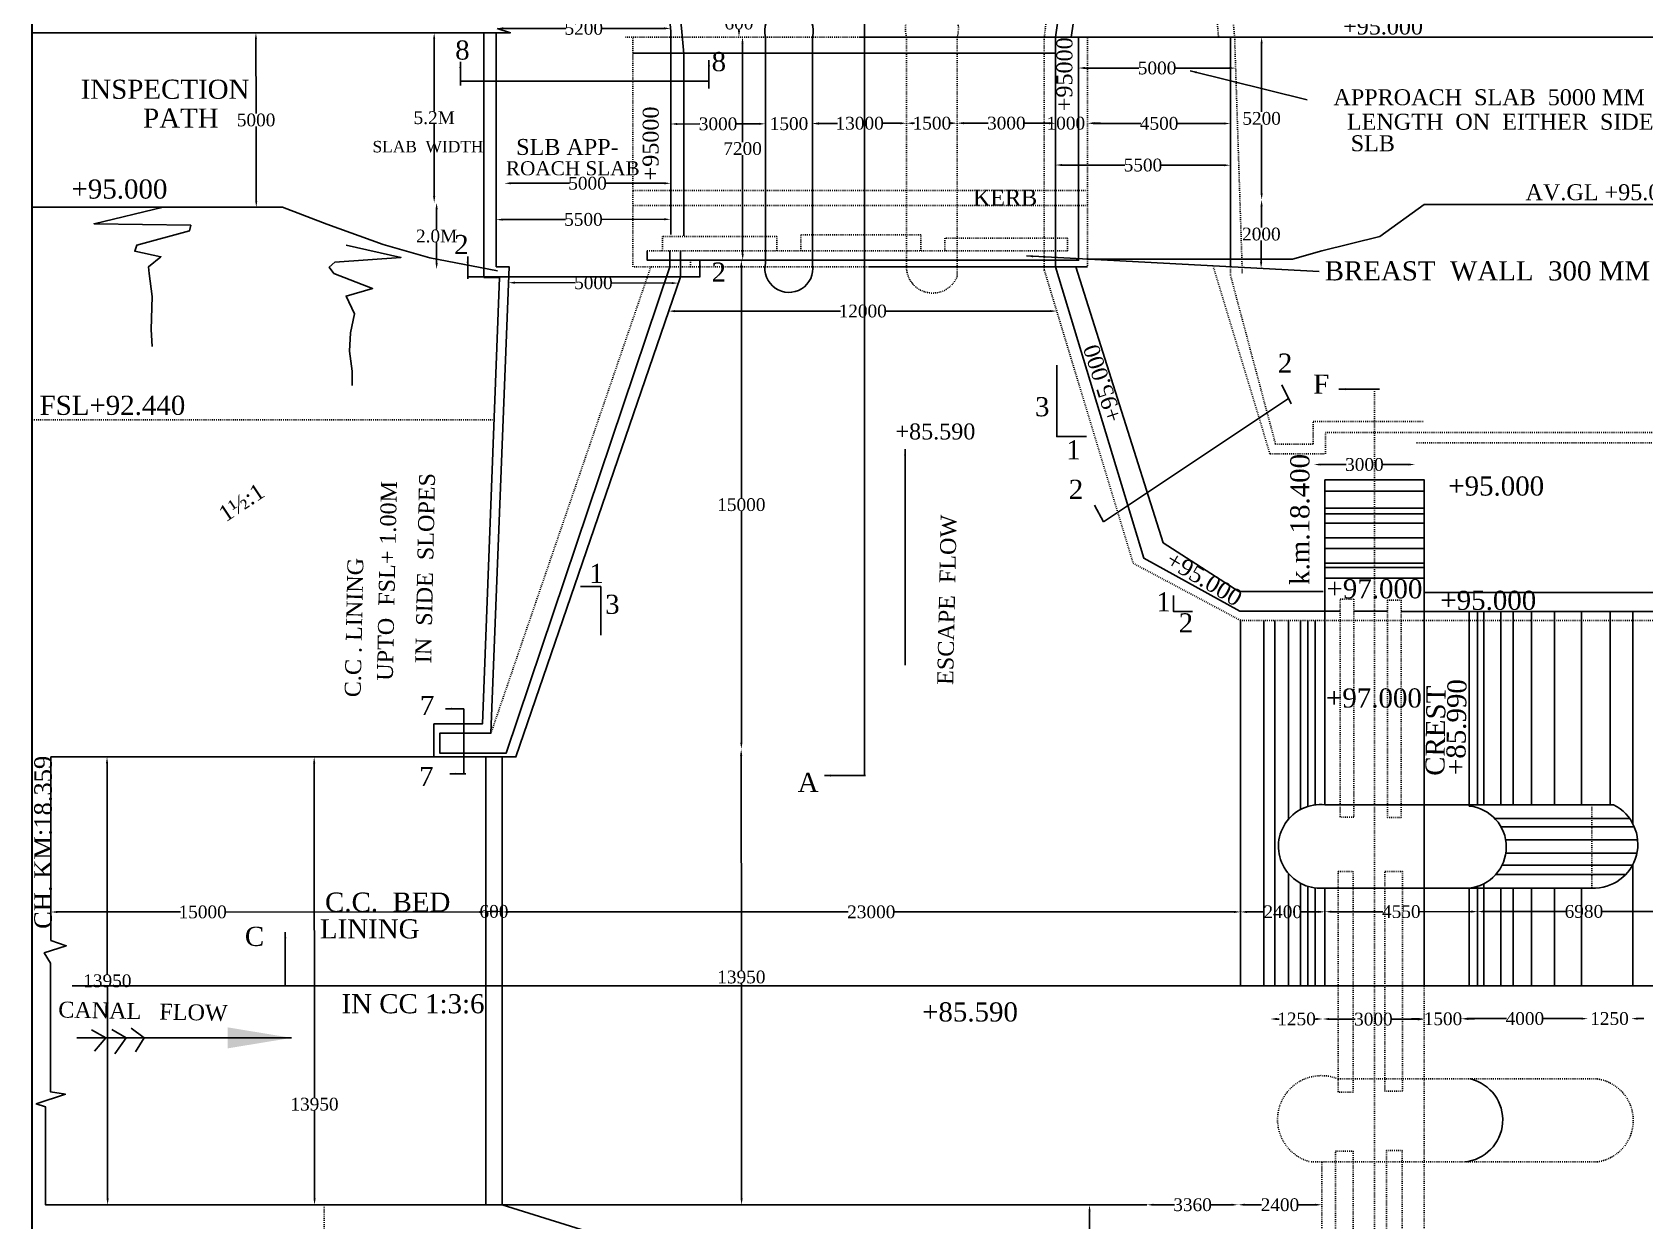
# Model space of a CAD drawing. Header units: millimetres. Extents: x 4336 to 90516, y 1888 to 56787.
# Drawn here: x 4336 to 29597, y 19365 to 37980 of the extents above; entities that cross this region are included whole.
import ezdxf

# ---------------------------------------------------------------- set-up
doc = ezdxf.new("R2010")
doc.units = ezdxf.units.MM
doc.header["$MEASUREMENT"] = 0
doc.header["$PDMODE"] = 66
doc.header["$PDSIZE"] = 170
doc.linetypes.add('ACAD_ISO03W100', pattern=[30, 12, -18])
for name, color, linetype in [('DIM', 5, 'Continuous'), ('DOT LINE', 3, 'ACAD_ISO03W100'), ('DWG. LINE', 1, 'Continuous'), ('HATCH', 2, 'Continuous'), ('TEXT', 7, 'Continuous')]:
    doc.layers.add(name, color=color, linetype=linetype)
doc.layers.add('TITLE', color=7, linetype='Continuous', lineweight=30)
doc.styles.get("Standard").update_dxf_attribs({"font": 'TIMES.TTF', "height": 200})
doc.dimstyles.get("Standard").update_dxf_attribs({"dimtxt": 200, "dimasz": 100, "dimexe": 0.18, "dimexo": 0.0625, "dimgap": 0.09, "dimtad": 0, "dimtih": 1, "dimtoh": 1, "dimdec": 1, "dimzin": 0, "dimdsep": 46, "dimtxsty": 'Standard', "dimcen": 0.09, "dimse1": 1, "dimse2": 1, "dimclrd": 5, "dimclre": 5, "dimclrt": 4, "dimadec": 0, "dimazin": 0, "dimtfac": 1, "dimtdec": 1, "dimtofl": 0, "dimtmove": 0, "dimatfit": 3, "dimfxl": 1, "dimtolj": 1, "dimtzin": 0, "dimarcsym": 0})

# ---------------------------------------------------------------- blocks, each defined once
blk = doc.blocks.new('*D11')
at = {"layer": 'Defpoints', "color": 0}
for p in [(11618, 38037), (14334, 38040), (14334, 38036)]:
    blk.add_point(p, dxfattribs=at)
at = {"layer": 'DIM', "color": 5, "lineweight": -2}
for p, q in [((11718, 38041), (12693, 38041)), ((14234, 38040), (13259, 38040))]:
    blk.add_line(p, q, dxfattribs=at)
at = {"layer": 'DIM', "color": 5}
for points in [[(11718, 38058), (11718, 38024), (11618, 38041)], [(14234, 38057), (14234, 38023), (14334, 38040)]]:
    blk.add_solid(points, dxfattribs=at)
at = {"layer": 'DIM', "color": 4, "insert": (12976, 38040), "char_height": 200, "attachment_point": 5}
blk.add_mtext('\\A1;5200', dxfattribs=at)
blk = doc.blocks.new('*D12')
at = {"layer": 'Defpoints', "color": 0}
for p in [(15405, 38341), (15408, 37905), (15408, 37905)]:
    blk.add_point(p, dxfattribs=at)
at = {"layer": 'DIM', "color": 5, "lineweight": -2}
for p, q in [((15406, 38241), (15406, 38224)), ((15407, 38005), (15407, 38021))]:
    blk.add_line(p, q, dxfattribs=at)
at = {"layer": 'DIM', "color": 5}
for points in [[(15423, 38241), (15389, 38240), (15405, 38341)], [(15424, 38005), (15391, 38005), (15408, 37905)]]:
    blk.add_solid(points, dxfattribs=at)
at = {"layer": 'DIM', "color": 4, "insert": (15407, 38123), "char_height": 200, "attachment_point": 5}
blk.add_mtext('\\A1;600', dxfattribs=at)
blk = doc.blocks.new('*D22')
at = {"layer": 'Defpoints', "color": 0}
for p in [(7840, 37972), (7840, 37972), (7846, 35238)]:
    blk.add_point(p, dxfattribs=at)
at = {"layer": 'DIM', "color": 5, "lineweight": -2}
for p, q in [((7840, 37873), (7843, 36707)), ((7846, 35338), (7843, 36503))]:
    blk.add_line(p, q, dxfattribs=at)
at = {"layer": 'DIM', "color": 5}
for points in [[(7857, 37873), (7824, 37872), (7840, 37972)], [(7862, 35338), (7829, 35338), (7846, 35238)]]:
    blk.add_solid(points, dxfattribs=at)
at = {"layer": 'DIM', "color": 4, "insert": (7843, 36605), "char_height": 200, "attachment_point": 5}
blk.add_mtext('\\A1;5000', dxfattribs=at)
blk = doc.blocks.new('*D23')
at = {"layer": 'Defpoints', "color": 0}
for p in [(10642, 37972), (10633, 35308), (10642, 35308)]:
    blk.add_point(p, dxfattribs=at)
at = {"layer": 'DIM', "color": 5, "lineweight": -2}
for p, q in [((10633, 37872), (10633, 36742)), ((10633, 35408), (10633, 36538))]:
    blk.add_line(p, q, dxfattribs=at)
at = {"layer": 'DIM', "color": 5}
for points in [[(10616, 37872), (10650, 37872), (10633, 37972)], [(10616, 35408), (10650, 35408), (10633, 35308)]]:
    blk.add_solid(points, dxfattribs=at)
at = {"layer": 'DIM', "color": 4, "insert": (10633, 36640), "char_height": 200, "attachment_point": 5}
blk.add_mtext('\\A1;5.2M', dxfattribs=at)
blk = doc.blocks.new('*D24')
at = {"layer": 'Defpoints', "color": 0}
for p in [(10633, 35308), (10633, 34266), (10671, 34266)]:
    blk.add_point(p, dxfattribs=at)
at = {"layer": 'DIM', "color": 5, "lineweight": -2}
for p, q in [((10671, 35208), (10671, 34889)), ((10671, 34366), (10671, 34685))]:
    blk.add_line(p, q, dxfattribs=at)
at = {"layer": 'DIM', "color": 5}
for points in [[(10654, 35208), (10688, 35208), (10671, 35308)], [(10654, 34366), (10688, 34366), (10671, 34266)]]:
    blk.add_solid(points, dxfattribs=at)
at = {"layer": 'DIM', "color": 4, "insert": (10671, 34787), "char_height": 200, "attachment_point": 5}
blk.add_mtext('\\A1;2.0M', dxfattribs=at)
blk = doc.blocks.new('*D25')
at = {"layer": 'Defpoints', "color": 0}
for p in [(11732, 35614), (14338, 35614), (14338, 35614)]:
    blk.add_point(p, dxfattribs=at)
at = {"layer": 'DIM', "color": 5, "lineweight": -2}
for p, q in [((11832, 35614), (12752, 35614)), ((14238, 35614), (13318, 35614))]:
    blk.add_line(p, q, dxfattribs=at)
at = {"layer": 'DIM', "color": 5}
for points in [[(11832, 35631), (11832, 35598), (11732, 35614)], [(14238, 35631), (14238, 35597), (14338, 35614)]]:
    blk.add_solid(points, dxfattribs=at)
at = {"layer": 'DIM', "color": 4, "insert": (13035, 35614), "char_height": 200, "attachment_point": 5}
blk.add_mtext('\\A1;5000', dxfattribs=at)
blk = doc.blocks.new('*D26')
at = {"layer": 'Defpoints', "color": 0}
for p in [(11604, 35038), (14338, 35050), (14338, 35043)]:
    blk.add_point(p, dxfattribs=at)
at = {"layer": 'DIM', "color": 5, "lineweight": -2}
for p, q in [((11704, 35046), (12688, 35047)), ((14238, 35050), (13255, 35049))]:
    blk.add_line(p, q, dxfattribs=at)
at = {"layer": 'DIM', "color": 5}
for points in [[(11704, 35062), (11705, 35029), (11604, 35045)], [(14238, 35067), (14239, 35034), (14338, 35050)]]:
    blk.add_solid(points, dxfattribs=at)
at = {"layer": 'DIM', "color": 4, "insert": (12971, 35048), "char_height": 200, "attachment_point": 5}
blk.add_mtext('\\A1;5500', dxfattribs=at)
blk = doc.blocks.new('*D27')
at = {"layer": 'Defpoints', "color": 0}
for p in [(11797, 34053), (14456, 34051), (14456, 34046)]:
    blk.add_point(p, dxfattribs=at)
at = {"layer": 'DIM', "color": 5, "lineweight": -2}
for p, q in [((11897, 34058), (12844, 34055)), ((14356, 34052), (13410, 34054))]:
    blk.add_line(p, q, dxfattribs=at)
at = {"layer": 'DIM', "color": 5}
for points in [[(11897, 34074), (11897, 34041), (11797, 34058)], [(14356, 34068), (14356, 34035), (14456, 34051)]]:
    blk.add_solid(points, dxfattribs=at)
at = {"layer": 'DIM', "color": 4, "insert": (13127, 34055), "char_height": 200, "attachment_point": 5}
blk.add_mtext('\\A1;5000', dxfattribs=at)
blk = doc.blocks.new('*D28')
at = {"layer": 'Defpoints', "color": 0}
for p in [(14307, 33610), (20386, 33613), (20386, 33611)]:
    blk.add_point(p, dxfattribs=at)
at = {"layer": 'DIM', "color": 5, "lineweight": -2}
for p, q in [((14407, 33612), (17000, 33612)), ((20286, 33613), (17693, 33612))]:
    blk.add_line(p, q, dxfattribs=at)
at = {"layer": 'DIM', "color": 5}
for points in [[(14407, 33629), (14407, 33595), (14307, 33612)], [(20286, 33629), (20286, 33596), (20386, 33613)]]:
    blk.add_solid(points, dxfattribs=at)
at = {"layer": 'DIM', "color": 4, "insert": (17346, 33612), "char_height": 200, "attachment_point": 5}
blk.add_mtext('\\A1;12000', dxfattribs=at)
blk = doc.blocks.new('*D29')
at = {"layer": 'Defpoints', "color": 0}
for p in [(14338, 36543), (15821, 36546), (15821, 36546)]:
    blk.add_point(p, dxfattribs=at)
at = {"layer": 'DIM', "color": 5, "lineweight": -2}
for p, q in [((14438, 36543), (14796, 36544)), ((15721, 36546), (15364, 36545))]:
    blk.add_line(p, q, dxfattribs=at)
at = {"layer": 'DIM', "color": 5}
for points in [[(14438, 36560), (14439, 36527), (14338, 36543)], [(15721, 36562), (15721, 36529), (15821, 36546)]]:
    blk.add_solid(points, dxfattribs=at)
at = {"layer": 'DIM', "color": 4, "insert": (15080, 36544), "char_height": 200, "attachment_point": 5}
blk.add_mtext('\\A1;3000', dxfattribs=at)
blk = doc.blocks.new('*D30')
at = {"layer": 'Defpoints', "color": 0}
for p in [(15463, 37905), (15466, 34409), (15466, 34409)]:
    blk.add_point(p, dxfattribs=at)
at = {"layer": 'DIM', "color": 5, "lineweight": -2}
for p, q in [((15463, 37805), (15464, 36259)), ((15465, 34509), (15464, 36055))]:
    blk.add_line(p, q, dxfattribs=at)
at = {"layer": 'DIM', "color": 5}
for points in [[(15480, 37805), (15446, 37805), (15463, 37905)], [(15482, 34509), (15449, 34509), (15466, 34409)]]:
    blk.add_solid(points, dxfattribs=at)
at = {"layer": 'DIM', "color": 4, "insert": (15464, 36157), "char_height": 200, "attachment_point": 5}
blk.add_mtext('\\A1;7200', dxfattribs=at)
blk = doc.blocks.new('*D31')
at = {"layer": 'Defpoints', "color": 0}
for p in [(15821, 36546), (16562, 36548), (16562, 36548)]:
    blk.add_point(p, dxfattribs=at)
at = {"layer": 'DIM', "color": 5, "lineweight": -2}
for p, q in [((15721, 36546), (15621, 36545)), ((16661, 36548), (16761, 36549))]:
    blk.add_line(p, q, dxfattribs=at)
at = {"layer": 'DIM', "color": 5}
for points in [[(15721, 36562), (15721, 36529), (15821, 36546)], [(16661, 36565), (16662, 36532), (16562, 36548)]]:
    blk.add_solid(points, dxfattribs=at)
at = {"layer": 'DIM', "color": 4, "insert": (16191, 36547), "char_height": 200, "attachment_point": 5}
blk.add_mtext('\\A1;1500', dxfattribs=at)
blk = doc.blocks.new('*D32')
at = {"layer": 'Defpoints', "color": 0}
for p in [(16561, 36548), (18034, 36555), (18034, 36550)]:
    blk.add_point(p, dxfattribs=at)
at = {"layer": 'DIM', "color": 5, "lineweight": -2}
for p, q in [((16661, 36553), (16951, 36553)), ((17934, 36555), (17645, 36554))]:
    blk.add_line(p, q, dxfattribs=at)
at = {"layer": 'DIM', "color": 5}
for points in [[(16661, 36569), (16662, 36536), (16561, 36552)], [(17934, 36571), (17935, 36538), (18034, 36555)]]:
    blk.add_solid(points, dxfattribs=at)
at = {"layer": 'DIM', "color": 4, "insert": (17298, 36554), "char_height": 200, "attachment_point": 5}
blk.add_mtext('\\A1;13000', dxfattribs=at)
blk = doc.blocks.new('*D33')
at = {"layer": 'Defpoints', "color": 0}
for p in [(18034, 36555), (18825, 36556), (18825, 36556)]:
    blk.add_point(p, dxfattribs=at)
at = {"layer": 'DIM', "color": 5, "lineweight": -2}
for p, q in [((18134, 36555), (18157, 36555)), ((18725, 36556), (18703, 36556))]:
    blk.add_line(p, q, dxfattribs=at)
at = {"layer": 'DIM', "color": 5}
for points in [[(18134, 36572), (18135, 36538), (18034, 36555)], [(18725, 36573), (18725, 36539), (18825, 36556)]]:
    blk.add_solid(points, dxfattribs=at)
at = {"layer": 'DIM', "color": 4, "insert": (18430, 36555), "char_height": 200, "attachment_point": 5}
blk.add_mtext('\\A1;1500', dxfattribs=at)
blk = doc.blocks.new('*D34')
at = {"layer": 'Defpoints', "color": 0}
for p in [(18825, 36556), (20366, 36555), (20366, 36555)]:
    blk.add_point(p, dxfattribs=at)
at = {"layer": 'DIM', "color": 5, "lineweight": -2}
for p, q in [((18925, 36556), (19311, 36556)), ((20266, 36555), (19880, 36555))]:
    blk.add_line(p, q, dxfattribs=at)
at = {"layer": 'DIM', "color": 5}
for points in [[(18925, 36573), (18925, 36539), (18825, 36556)], [(20266, 36572), (20266, 36538), (20366, 36555)]]:
    blk.add_solid(points, dxfattribs=at)
at = {"layer": 'DIM', "color": 4, "insert": (19596, 36556), "char_height": 200, "attachment_point": 5}
blk.add_mtext('\\A1;3000', dxfattribs=at)
blk = doc.blocks.new('*D35')
at = {"layer": 'Defpoints', "color": 0}
for p in [(20366, 36555), (20872, 36555), (20872, 36555)]:
    blk.add_point(p, dxfattribs=at)
at = {"layer": 'DIM', "color": 5, "lineweight": -2}
for p, q in [((20266, 36555), (20166, 36555)), ((20972, 36555), (21072, 36555))]:
    blk.add_line(p, q, dxfattribs=at)
at = {"layer": 'DIM', "color": 5}
for points in [[(20266, 36572), (20266, 36538), (20366, 36555)], [(20972, 36572), (20972, 36538), (20872, 36555)]]:
    blk.add_solid(points, dxfattribs=at)
at = {"layer": 'DIM', "color": 4, "insert": (20528, 36555), "char_height": 200, "attachment_point": 5}
blk.add_mtext('\\A1;1000', dxfattribs=at)
blk = doc.blocks.new('*D36')
at = {"layer": 'Defpoints', "color": 0}
for p in [(20726, 37419), (23188, 37418), (23188, 37417)]:
    blk.add_point(p, dxfattribs=at)
at = {"layer": 'DIM', "color": 5, "lineweight": -2}
for p, q in [((20827, 37420), (21674, 37419)), ((23088, 37418), (22240, 37419))]:
    blk.add_line(p, q, dxfattribs=at)
at = {"layer": 'DIM', "color": 5}
for points in [[(20827, 37437), (20826, 37403), (20726, 37420)], [(23088, 37435), (23088, 37402), (23188, 37418)]]:
    blk.add_solid(points, dxfattribs=at)
at = {"layer": 'DIM', "color": 4, "insert": (21957, 37419), "char_height": 200, "attachment_point": 5}
blk.add_mtext('\\A1;5000', dxfattribs=at)
blk = doc.blocks.new('*D37')
at = {"layer": 'Defpoints', "color": 0}
for p in [(20872, 36555), (23105, 36551), (23105, 36552)]:
    blk.add_point(p, dxfattribs=at)
at = {"layer": 'DIM', "color": 5, "lineweight": -2}
for p, q in [((20972, 36553), (21701, 36552)), ((23005, 36551), (22277, 36552))]:
    blk.add_line(p, q, dxfattribs=at)
at = {"layer": 'DIM', "color": 5}
for points in [[(20973, 36570), (20972, 36537), (20872, 36554)], [(23006, 36567), (23005, 36534), (23105, 36551)]]:
    blk.add_solid(points, dxfattribs=at)
at = {"layer": 'DIM', "color": 4, "insert": (21989, 36552), "char_height": 200, "attachment_point": 5}
blk.add_mtext('\\A1;4500', dxfattribs=at)
blk = doc.blocks.new('*D38')
at = {"layer": 'Defpoints', "color": 0}
for p in [(20366, 35889), (23106, 35897), (23106, 35886)]:
    blk.add_point(p, dxfattribs=at)
at = {"layer": 'DIM', "color": 5, "lineweight": -2}
for p, q in [((20466, 35900), (21453, 35899)), ((23006, 35898), (22019, 35899))]:
    blk.add_line(p, q, dxfattribs=at)
at = {"layer": 'DIM', "color": 5}
for points in [[(20466, 35917), (20466, 35884), (20366, 35900)], [(23006, 35914), (23005, 35881), (23106, 35897)]]:
    blk.add_solid(points, dxfattribs=at)
at = {"layer": 'DIM', "color": 4, "insert": (21736, 35899), "char_height": 200, "attachment_point": 5}
blk.add_mtext('\\A1;5500', dxfattribs=at)
blk = doc.blocks.new('*D39')
at = {"layer": 'Defpoints', "color": 0}
for p in [(23590, 37905), (23590, 35356), (23595, 35356)]:
    blk.add_point(p, dxfattribs=at)
at = {"layer": 'DIM', "color": 5, "lineweight": -2}
for p, q in [((23595, 37805), (23595, 36732)), ((23595, 35456), (23595, 36528))]:
    blk.add_line(p, q, dxfattribs=at)
at = {"layer": 'DIM', "color": 5}
for points in [[(23578, 37805), (23612, 37805), (23595, 37905)], [(23578, 35456), (23612, 35456), (23595, 35356)]]:
    blk.add_solid(points, dxfattribs=at)
at = {"layer": 'DIM', "color": 4, "insert": (23595, 36630), "char_height": 200, "attachment_point": 5}
blk.add_mtext('\\A1;5200', dxfattribs=at)
blk = doc.blocks.new('*D40')
at = {"layer": 'Defpoints', "color": 0}
for p in [(23595, 35356), (23587, 34281), (23587, 34281)]:
    blk.add_point(p, dxfattribs=at)
at = {"layer": 'DIM', "color": 5, "lineweight": -2}
for p, q in [((23594, 35256), (23592, 34920)), ((23588, 34381), (23590, 34717))]:
    blk.add_line(p, q, dxfattribs=at)
at = {"layer": 'DIM', "color": 5}
for points in [[(23577, 35256), (23611, 35255), (23595, 35356)], [(23571, 34381), (23604, 34381), (23587, 34281)]]:
    blk.add_solid(points, dxfattribs=at)
at = {"layer": 'DIM', "color": 4, "insert": (23591, 34818), "char_height": 200, "attachment_point": 5}
blk.add_mtext('\\A1;2000', dxfattribs=at)
blk = doc.blocks.new('*D41')
at = {"layer": 'Defpoints', "color": 0}
for p in [(15466, 34409), (15445, 26752), (15466, 26752)]:
    blk.add_point(p, dxfattribs=at)
at = {"layer": 'DIM', "color": 5, "lineweight": -2}
for p, q in [((15445, 34309), (15445, 30682)), ((15445, 26852), (15445, 30478))]:
    blk.add_line(p, q, dxfattribs=at)
at = {"layer": 'DIM', "color": 5}
for points in [[(15428, 34309), (15462, 34309), (15445, 34409)], [(15428, 26852), (15462, 26852), (15445, 26752)]]:
    blk.add_solid(points, dxfattribs=at)
at = {"layer": 'DIM', "color": 4, "insert": (15445, 30580), "char_height": 200, "attachment_point": 5}
blk.add_mtext('\\A1;15000', dxfattribs=at)
blk = doc.blocks.new('*D42')
at = {"layer": 'Defpoints', "color": 0}
for p in [(15445, 26751), (15449, 19613), (15452, 19613)]:
    blk.add_point(p, dxfattribs=at)
at = {"layer": 'DIM', "color": 5, "lineweight": -2}
for p, q in [((15442, 26651), (15445, 23285)), ((15448, 19713), (15445, 23080))]:
    blk.add_line(p, q, dxfattribs=at)
at = {"layer": 'DIM', "color": 5}
for points in [[(15459, 26652), (15425, 26651), (15442, 26751)], [(15465, 19714), (15432, 19713), (15449, 19613)]]:
    blk.add_solid(points, dxfattribs=at)
at = {"layer": 'DIM', "color": 4, "insert": (15445, 23182), "char_height": 200, "attachment_point": 5}
blk.add_mtext('\\A1;13950', dxfattribs=at)
blk = doc.blocks.new('*D43')
at = {"layer": 'Defpoints', "color": 0}
for p in [(4630, 24201), (11442, 24200), (11442, 24200)]:
    blk.add_point(p, dxfattribs=at)
at = {"layer": 'DIM', "color": 5, "lineweight": -2}
for p, q in [((4730, 24201), (6659, 24201)), ((11342, 24200), (7352, 24201))]:
    blk.add_line(p, q, dxfattribs=at)
at = {"layer": 'DIM', "color": 5}
for points in [[(4730, 24218), (4730, 24184), (4630, 24201)], [(11342, 24217), (11342, 24184), (11442, 24200)]]:
    blk.add_solid(points, dxfattribs=at)
at = {"layer": 'DIM', "color": 4, "insert": (7006, 24201), "char_height": 200, "attachment_point": 5}
blk.add_mtext('\\A1;15000', dxfattribs=at)
blk = doc.blocks.new('*D44')
at = {"layer": 'Defpoints', "color": 0}
for p in [(11442, 24201), (11696, 24209), (11696, 24201)]:
    blk.add_point(p, dxfattribs=at)
at = {"layer": 'DIM', "color": 5, "lineweight": -2}
blk.add_line((11542, 24209), (11596, 24209), dxfattribs=at)
at = {"layer": 'DIM', "color": 5}
for points in [[(11542, 24226), (11542, 24192), (11442, 24209)], [(11596, 24226), (11596, 24192), (11696, 24209)]]:
    blk.add_solid(points, dxfattribs=at)
at = {"layer": 'DIM', "color": 4, "insert": (11569, 24209), "char_height": 200, "attachment_point": 5}
blk.add_mtext('\\A1;600', dxfattribs=at)
blk = doc.blocks.new('*D45')
at = {"layer": 'Defpoints', "color": 0}
for p in [(11696, 24201), (23264, 24202), (23264, 24201)]:
    blk.add_point(p, dxfattribs=at)
at = {"layer": 'DIM', "color": 5, "lineweight": -2}
for p, q in [((11796, 24202), (17119, 24202)), ((23164, 24202), (17841, 24202))]:
    blk.add_line(p, q, dxfattribs=at)
at = {"layer": 'DIM', "color": 5}
for points in [[(11796, 24219), (11796, 24185), (11696, 24202)], [(23164, 24219), (23164, 24185), (23264, 24202)]]:
    blk.add_solid(points, dxfattribs=at)
at = {"layer": 'DIM', "color": 4, "insert": (17480, 24202), "char_height": 200, "attachment_point": 5}
blk.add_mtext('\\A1;23000', dxfattribs=at)
blk = doc.blocks.new('*D46')
at = {"layer": 'Defpoints', "color": 0}
for p in [(5508, 26630), (5517, 19614), (5517, 19614)]:
    blk.add_point(p, dxfattribs=at)
at = {"layer": 'DIM', "color": 5, "lineweight": -2}
for p, q in [((5508, 26530), (5512, 23224)), ((5517, 19713), (5513, 23020))]:
    blk.add_line(p, q, dxfattribs=at)
at = {"layer": 'DIM', "color": 5}
for points in [[(5525, 26530), (5491, 26530), (5508, 26630)], [(5534, 19714), (5500, 19713), (5517, 19614)]]:
    blk.add_solid(points, dxfattribs=at)
at = {"layer": 'DIM', "color": 4, "insert": (5513, 23122), "char_height": 200, "attachment_point": 5}
blk.add_mtext('\\A1;13950', dxfattribs=at)
blk = doc.blocks.new('*D47')
at = {"layer": 'Defpoints', "color": 0}
for p in [(8753, 26630), (8759, 19614), (8759, 19614)]:
    blk.add_point(p, dxfattribs=at)
at = {"layer": 'DIM', "color": 5, "lineweight": -2}
for p, q in [((8753, 26530), (8758, 21293)), ((8759, 19713), (8758, 21088))]:
    blk.add_line(p, q, dxfattribs=at)
at = {"layer": 'DIM', "color": 5}
for points in [[(8770, 26530), (8736, 26530), (8753, 26630)], [(8776, 19714), (8742, 19713), (8759, 19614)]]:
    blk.add_solid(points, dxfattribs=at)
at = {"layer": 'DIM', "color": 4, "insert": (8758, 21190), "char_height": 200, "attachment_point": 5}
blk.add_mtext('\\A1;13950', dxfattribs=at)
blk = doc.blocks.new('*D48')
at = {"layer": 'Defpoints', "color": 0}
for p in [(23264, 24202), (24588, 24204), (24588, 24204)]:
    blk.add_point(p, dxfattribs=at)
at = {"layer": 'DIM', "color": 5, "lineweight": -2}
for p, q in [((23363, 24202), (23639, 24203)), ((24488, 24204), (24212, 24203))]:
    blk.add_line(p, q, dxfattribs=at)
at = {"layer": 'DIM', "color": 5}
for points in [[(23363, 24219), (23364, 24185), (23264, 24202)], [(24487, 24220), (24488, 24187), (24588, 24204)]]:
    blk.add_solid(points, dxfattribs=at)
at = {"layer": 'DIM', "color": 4, "insert": (23926, 24203), "char_height": 200, "attachment_point": 5}
blk.add_mtext('\\A1;2400', dxfattribs=at)
blk = doc.blocks.new('*D49')
at = {"layer": 'Defpoints', "color": 0}
for p in [(24587, 24204), (26978, 24207), (26978, 24205)]:
    blk.add_point(p, dxfattribs=at)
at = {"layer": 'DIM', "color": 5, "lineweight": -2}
for p, q in [((24687, 24205), (25495, 24206)), ((26878, 24207), (26071, 24206))]:
    blk.add_line(p, q, dxfattribs=at)
at = {"layer": 'DIM', "color": 5}
for points in [[(24687, 24222), (24688, 24189), (24587, 24205)], [(26878, 24224), (26879, 24190), (26978, 24207)]]:
    blk.add_solid(points, dxfattribs=at)
at = {"layer": 'DIM', "color": 4, "insert": (25783, 24206), "char_height": 200, "attachment_point": 5}
blk.add_mtext('\\A1;4550', dxfattribs=at)
blk = doc.blocks.new('*D50')
at = {"layer": 'Defpoints', "color": 0}
for p in [(26978, 24207), (30310, 24212), (30310, 24212)]:
    blk.add_point(p, dxfattribs=at)
at = {"layer": 'DIM', "color": 5, "lineweight": -2}
for p, q in [((27078, 24207), (28361, 24209)), ((30211, 24211), (28928, 24210))]:
    blk.add_line(p, q, dxfattribs=at)
at = {"layer": 'DIM', "color": 5}
for points in [[(27078, 24224), (27079, 24190), (26978, 24207)], [(30210, 24228), (30211, 24195), (30310, 24212)]]:
    blk.add_solid(points, dxfattribs=at)
at = {"layer": 'DIM', "color": 4, "insert": (28644, 24209), "char_height": 200, "attachment_point": 5}
blk.add_mtext('\\A1;6980', dxfattribs=at)
blk = doc.blocks.new('*D51')
at = {"layer": 'Defpoints', "color": 0}
for p in [(21798, 19614), (23227, 19615), (23227, 19614)]:
    blk.add_point(p, dxfattribs=at)
at = {"layer": 'DIM', "color": 5, "lineweight": -2}
for p, q in [((21898, 19615), (22228, 19615)), ((23127, 19615), (22797, 19615))]:
    blk.add_line(p, q, dxfattribs=at)
at = {"layer": 'DIM', "color": 5}
for points in [[(21898, 19632), (21898, 19599), (21798, 19615)], [(23127, 19632), (23127, 19599), (23227, 19615)]]:
    blk.add_solid(points, dxfattribs=at)
at = {"layer": 'DIM', "color": 4, "insert": (22513, 19615), "char_height": 200, "attachment_point": 5}
blk.add_mtext('\\A1;3360', dxfattribs=at)
blk = doc.blocks.new('*D52')
at = {"layer": 'Defpoints', "color": 0}
for p in [(23227, 19615), (24537, 19616), (24537, 19616)]:
    blk.add_point(p, dxfattribs=at)
at = {"layer": 'DIM', "color": 5, "lineweight": -2}
for p, q in [((23327, 19615), (23595, 19615)), ((24437, 19616), (24169, 19615))]:
    blk.add_line(p, q, dxfattribs=at)
at = {"layer": 'DIM', "color": 5}
for points in [[(23327, 19632), (23327, 19599), (23227, 19615)], [(24437, 19632), (24437, 19599), (24537, 19616)]]:
    blk.add_solid(points, dxfattribs=at)
at = {"layer": 'DIM', "color": 4, "insert": (23882, 19615), "char_height": 200, "attachment_point": 5}
blk.add_mtext('\\A1;2400', dxfattribs=at)
blk = doc.blocks.new('*D53')
at = {"layer": 'Defpoints', "color": 0}
for p in [(20899, 19614), (20899, 16434), (20899, 16434)]:
    blk.add_point(p, dxfattribs=at)
at = {"layer": 'DIM', "color": 5, "lineweight": -2}
for p, q in [((20899, 19514), (20899, 18126)), ((20899, 16534), (20899, 17922))]:
    blk.add_line(p, q, dxfattribs=at)
at = {"layer": 'DIM', "color": 5}
for points in [[(20883, 19514), (20916, 19514), (20899, 19614)], [(20883, 16534), (20916, 16534), (20899, 16434)]]:
    blk.add_solid(points, dxfattribs=at)
at = {"layer": 'DIM', "color": 4, "insert": (20899, 18024), "char_height": 200, "attachment_point": 5}
blk.add_mtext('\\A1;6205', dxfattribs=at)
blk = doc.blocks.new('*D56')
at = {"layer": 'Defpoints', "color": 0}
for p in [(23734, 22523), (24550, 22525), (24550, 22523)]:
    blk.add_point(p, dxfattribs=at)
at = {"layer": 'DIM', "color": 5, "lineweight": -2}
for p, q in [((23834, 22525), (23869, 22525)), ((24450, 22525), (24415, 22525))]:
    blk.add_line(p, q, dxfattribs=at)
at = {"layer": 'DIM', "color": 5}
for points in [[(23834, 22542), (23834, 22508), (23734, 22525)], [(24450, 22542), (24450, 22508), (24550, 22525)]]:
    blk.add_solid(points, dxfattribs=at)
at = {"layer": 'DIM', "color": 4, "insert": (24142, 22525), "char_height": 200, "attachment_point": 5}
blk.add_mtext('\\A1;1250', dxfattribs=at)
blk = doc.blocks.new('*D57')
at = {"layer": 'Defpoints', "color": 0}
for p in [(24550, 22525), (26142, 22519), (26142, 22519)]:
    blk.add_point(p, dxfattribs=at)
at = {"layer": 'DIM', "color": 5, "lineweight": -2}
for p, q in [((24650, 22525), (25062, 22523)), ((26042, 22520), (25630, 22521))]:
    blk.add_line(p, q, dxfattribs=at)
at = {"layer": 'DIM', "color": 5}
for points in [[(24650, 22541), (24650, 22508), (24550, 22525)], [(26042, 22536), (26041, 22503), (26142, 22519)]]:
    blk.add_solid(points, dxfattribs=at)
at = {"layer": 'DIM', "color": 4, "insert": (25346, 22522), "char_height": 200, "attachment_point": 5}
blk.add_mtext('\\A1;3000', dxfattribs=at)
blk = doc.blocks.new('*D58')
at = {"layer": 'Defpoints', "color": 0}
for p in [(26142, 22519), (26731, 22527), (26731, 22519)]:
    blk.add_point(p, dxfattribs=at)
at = {"layer": 'DIM', "color": 5, "lineweight": -2}
for p, q in [((26042, 22527), (25942, 22527)), ((26831, 22527), (26931, 22527))]:
    blk.add_line(p, q, dxfattribs=at)
at = {"layer": 'DIM', "color": 5}
for points in [[(26042, 22543), (26042, 22510), (26142, 22527)], [(26831, 22543), (26831, 22510), (26731, 22527)]]:
    blk.add_solid(points, dxfattribs=at)
at = {"layer": 'DIM', "color": 4, "insert": (26436, 22527), "char_height": 200, "attachment_point": 5}
blk.add_mtext('\\A1;1500', dxfattribs=at)
blk = doc.blocks.new('*D59')
at = {"layer": 'Defpoints', "color": 0}
for p in [(26731, 22527), (28707, 22531), (28707, 22527)]:
    blk.add_point(p, dxfattribs=at)
at = {"layer": 'DIM', "color": 5, "lineweight": -2}
for p, q in [((26831, 22531), (27431, 22531)), ((28607, 22531), (28007, 22531))]:
    blk.add_line(p, q, dxfattribs=at)
at = {"layer": 'DIM', "color": 5}
for points in [[(26831, 22547), (26831, 22514), (26731, 22531)], [(28607, 22547), (28607, 22514), (28707, 22531)]]:
    blk.add_solid(points, dxfattribs=at)
at = {"layer": 'DIM', "color": 4, "insert": (27719, 22531), "char_height": 200, "attachment_point": 5}
blk.add_mtext('\\A1;4000', dxfattribs=at)
blk = doc.blocks.new('*D60')
at = {"layer": 'Defpoints', "color": 0}
for p in [(28707, 22531), (29384, 22531), (29384, 22531)]:
    blk.add_point(p, dxfattribs=at)
at = {"layer": 'DIM', "color": 5, "lineweight": -2}
for p, q in [((28607, 22531), (28507, 22531)), ((29484, 22531), (29584, 22531))]:
    blk.add_line(p, q, dxfattribs=at)
at = {"layer": 'DIM', "color": 5}
for points in [[(28607, 22547), (28607, 22514), (28707, 22531)], [(29484, 22547), (29484, 22514), (29384, 22531)]]:
    blk.add_solid(points, dxfattribs=at)
at = {"layer": 'DIM', "color": 4, "insert": (29045, 22531), "char_height": 200, "attachment_point": 5}
blk.add_mtext('\\A1;1250', dxfattribs=at)
blk = doc.blocks.new('*D81')
at = {"layer": 'Defpoints', "color": 0}
for p in [(24415, 31218), (25996, 31218), (25996, 31209)]:
    blk.add_point(p, dxfattribs=at)
at = {"layer": 'DIM', "color": 5, "lineweight": -2}
for p, q in [((24515, 31209), (24921, 31209)), ((25896, 31209), (25490, 31209))]:
    blk.add_line(p, q, dxfattribs=at)
at = {"layer": 'DIM', "color": 5}
for points in [[(24515, 31226), (24515, 31193), (24415, 31209)], [(25896, 31226), (25896, 31193), (25996, 31209)]]:
    blk.add_solid(points, dxfattribs=at)
at = {"layer": 'DIM', "color": 4, "insert": (25205, 31209), "char_height": 200, "attachment_point": 5}
blk.add_mtext('\\A1;3000', dxfattribs=at)

msp = doc.modelspace()

# ---------------------------------------------------------------- linework, layer by layer
at = {"layer": 'DIM'}
for points in [[(11157.5, 34148.5), (14796, 34148.5)], [(5263.5, 22356.5), (5490.5, 22229.5), (5310, 22022.5)], [(5585, 22359), (5808.5, 22229.5), (5632, 21978.5)], [(5884, 22383), (6087.5, 22229.5), (5955.5, 22010)]]:
    msp.add_lwpolyline(points, dxfattribs=at)
at = {"layer": 'DOT LINE'}
for points in [[(24955.5, 56787), (24955.5, 44474), (22354.5, 44474), (22919.36, 37904.77)], [(25064, 46000.5), (25064, 44360.5), (22564, 44360.5), (23172, 37904.77)], [(20370, 39326.5), (20190, 37904.77)], [(17299.98, 37904.77), (13626, 37904.77)], [(13746.5, 37904.77), (17320.5, 37904.77)], [(13746.5, 35501.5), (13746.5, 37904.77)], [(18034.5, 37904.77), (18034.5, 34255)], [(18825, 37904.77), (18825, 34154.5)], [(20190, 37904.77), (20190, 34257), (21583, 29663), (23262.5, 28769)], [(20866, 35501.5), (20866, 37904.77)], [(23172, 37904.77), (23293, 34195.5)], [(14646, 34409), (14646, 34305), (13746.5, 34305), (13746.5, 35501.5), (20866, 35501.5), (20866, 34305)], [(13746.5, 35265.5), (20866, 35265.5)], [(13970, 34559), (20552, 34559), (20552, 34755.5), (18630, 34755.5), (18630, 34559)], [(15998.5, 34559), (15998.5, 34782.5), (14210.5, 34782.5), (14210.5, 34559)], [(18258, 34559), (18258, 34807), (16375, 34807), (16375, 34559)], [(22834.27, 34321.18), (23725, 31379), (24593.5, 31379), (24593.5, 31709), (30595.5, 31709), (36818.5, 32486), (39212.5, 32805.5), (39870.5, 34545.5), (40480, 34545.5), (40480, 26479), (40270, 26535.5)], [(40006, 34391.5), (39375.5, 32644), (30549.5, 31547.5), (26015.5, 31547.5)], [(11522.5, 27002.5), (14026, 34305)], [(14646, 34305), (17451.5, 34305)], [(23105.5, 34306.8), (23105.5, 34179.5), (23812.5, 31531), (24404.5, 31531), (24404.5, 31885), (26135, 31885)], [(25364.5, 32389.5), (25364.5, 9527)], [(4336.5, 31911.5), (11571.15, 31911.5)], [(23262.5, 28769), (30388.5, 28769)], [(28766, 25880), (28766, 24575)], [(26141.5, 23043), (26141.5, 16625.59), (24325.56, 16625.59)], [(24792.56, 21585.88), (28854.22, 21585.88)], [(28854.22, 20286.7), (24357.34, 20286.7)], [(24536.83, 20286.7), (24536.83, 17371.29)], [(8909.5, 19613.5), (8909.5, 10027.5)]]:
    msp.add_lwpolyline(points, dxfattribs=at)
for points in [[(24823.5, 29100), (25037.5, 29100), (25037.5, 25687.5), (24823.5, 25687.5)], [(25565.5, 29083.5), (25783.5, 29083.5), (25783.5, 25681.5), (25565.5, 25681.5)], [(24792.56, 24835.06), (25029.83, 24835.06), (25029.83, 21380.66), (24792.56, 21380.66)], [(25526.83, 24835.06), (25801.79, 24835.06), (25801.79, 21393.29), (25526.83, 21393.29)], [(25550.24, 20463.39), (25797.61, 20463.39), (25797.61, 17102.03), (25550.24, 17102.03)], [(24754.05, 20453), (25031.02, 20453), (25031.02, 17099.46), (24754.05, 17099.46)]]:
    msp.add_lwpolyline(points, close=True, dxfattribs=at)
for centre, radius, start, end in [((18429.75, 38032.38), 415.34, 342.108018, 197.891982), ((18442.56, 34305.48), 411.17, 187.052229, 338.456944), ((24531.14, 20950.97), 686.62, 67.621005, 255.338147), ((28759.73, 20936.29), 656.42, 278.27615, 81.72385)]:
    msp.add_arc(centre, radius, start, end, dxfattribs=at)
at = {"layer": 'DWG. LINE'}
for points in [[(13623, 45808), (14338.5, 37990), (14338.5, 34812)], [(13795, 45808), (14544, 37639.5), (14544, 34791)], [(17376.5, 45808), (17376.5, 26338.5)], [(21727.5, 45221.5), (20609.5, 37904.77)], [(20568, 39326.5), (20366, 37904.77), (20366, 34305)], [(11618.5, 38037), (11827.5, 37972.5), (4336.5, 37972.5)], [(11604.5, 37972.5), (11604.5, 34307), (11807, 34307), (11522.5, 27002.5), (10723, 27002.5), (10723, 26687.5), (11760, 26687.5), (14327, 34305), (14327, 34559)], [(11411, 37972.5), (11411, 34138.5)], [(20726.5, 37904.77), (20726.5, 34409), (13970, 34409), (13970, 34559)], [(15821, 37904.77), (15821, 34693), (15821, 34501.5), (15821, 34357.5)], [(16561.5, 37904.77), (16561.5, 34337)], [(17299.98, 37904.77), (44305.25, 37904.77)], [(23105.5, 37904.77), (23105.5, 34303.44)], [(13746.5, 37654), (17662, 37654), (20366, 37654)], [(14937, 37216), (11043.5, 37216)], [(4336.5, 35238), (8256, 35238), (8949, 34972), (9835.5, 34655.5), (10564, 34446), (11623.5, 34243.5)], [(20876.33, 34424.98), (24079.09, 34424.98), (24538.2, 34554.77), (25446.25, 34780.45), (26139.87, 35282.44), (45214.21, 35282.44)], [(14491, 34559), (14491, 34147.5), (11913, 26630), (10628.5, 26630), (10628.5, 27146), (11388.5, 27146), (11656.5, 34138.5), (11411, 34138.5)], [(40181.91, 23049.44), (40181.91, 34386.52), (40006, 34391.5), (39983.25, 34391.5), (39983.25, 32011.38), (30387.73, 29205.85), (26140.6, 29205.85)], [(17451.5, 34305), (20866, 34305)], [(20366, 34305), (21750, 29740.5), (23251.5, 28914.5), (24823.5, 28914.5)], [(20683.5, 34305), (22055, 29983.5), (23237, 29221), (24558.5, 29221)], [(20386.5, 32763.5), (20386.5, 31646), (20850.5, 31646)], [(24015, 32244.4), (21120, 30314.5)], [(24587.5, 30968), (24587.5, 25880)], [(24587.5, 30968), (26141.5, 30968), (26141.5, 23043)], [(24587.5, 30790), (26141.5, 30790)], [(24587.5, 30528.5), (26141.5, 30528.5)], [(24587.5, 30436.5), (26141.5, 30436.5)], [(24587.5, 30291), (26141.5, 30291)], [(24587.5, 30059.5), (26141.5, 30059.5)], [(24587.5, 29892), (26141.5, 29892)], [(24587.5, 29666), (26141.5, 29666)], [(24587.5, 29595), (26141.5, 29595)], [(24587.5, 29427.5), (26141.5, 29427.5)], [(12926.5, 29296.5), (13241, 29296.5), (13241, 28535)], [(22212, 29160), (22212, 28910), (22510, 28910)], [(25037.5, 28912.5), (25565.5, 28912.5)], [(25783.5, 28907), (30310.5, 28907), (30310.5, 23043)], [(26846, 28907), (26846, 25860.5)], [(26978.5, 28907), (26978.5, 25880)], [(27073.5, 28907), (27073.5, 25880)], [(27343, 28907), (27343, 25880)], [(27537.5, 28907), (27537.5, 25880)], [(27821.5, 28907), (27821.5, 25880)], [(28182.5, 28907), (28182.5, 25880)], [(28604, 28907), (28604, 25880)], [(29057, 28907), (29057, 25880)], [(29410, 28907), (29410, 25583.5)], [(23262.5, 28769), (23262.5, 23043)], [(23630, 28769), (23630, 23043)], [(23803.5, 28769), (23803.5, 23043)], [(24018, 28769), (24018, 25657)], [(24203, 28769), (24203, 25805.59)], [(24317, 28769), (24317, 25853.79)], [(24433.5, 28769), (24433.5, 25879.16)], [(11098, 27384), (11098, 26367.06)], [(10628.5, 26630), (4630, 26630), (4630, 23756.5), (4870, 23673), (4525.5, 23561), (4620.5, 23401), (4620.5, 21386), (4856, 21346), (4399.5, 21196), (4545, 21147), (4545, 19613.5), (11696, 19613.5)], [(11442, 19613.5), (11442, 26630)], [(11696, 26630), (11696, 19613.5)], [(24587.5, 25880), (28766, 25880)], [(28766, 25880), (29109.5, 25880)], [(27245.94, 25666.91), (29358.6, 25666.91)], [(27343.84, 25535.95), (29432.56, 25535.95)], [(27417.53, 25331.5), (29485.05, 25331.5)], [(27420.83, 25124.5), (29474.06, 25124.5)], [(24018, 24800.69), (24018, 23043)], [(27263.35, 24787.5), (29297.2, 24787.5)], [(27363.11, 24936.5), (29405.57, 24936.5)], [(29410, 24944.85), (29410, 23043)], [(24203, 24652.1), (24203, 23043)], [(24317, 24603.89), (24317, 23043)], [(24433.5, 24578.53), (24433.5, 23043)], [(28766, 24575), (24557.5, 24575)], [(24587.5, 24575), (24587.5, 23043)], [(26846, 24575.2), (26846, 23043)], [(26978.5, 24602.69), (26978.5, 23043)], [(27073.5, 24641.64), (27073.5, 23043)], [(27343, 24575), (27343, 23043)], [(27537.5, 24575), (27537.5, 23043)], [(27821.5, 24575), (27821.5, 23043)], [(28182.5, 24575), (28182.5, 23043)], [(28604, 24575), (28604, 23043)], [(4960.5, 23043), (46683.5, 23043)], [(11696, 19613.5), (21798, 19613.5)], [(11696, 19613.5), (21631.5, 16511.5)]]:
    msp.add_lwpolyline(points, dxfattribs=at)
for centre, radius, start, end in [((16191.25, 37995.11), 381.11, 346.288989, 193.711011), ((16189.43, 34281.58), 376.17, 168.356952, 8.471505), ((24514.06, 25228.84), 655.28, 83.565514, 273.800661), ((26781.76, 25217.85), 645.85, 275.530216, 84.291501), ((28798.41, 25264.18), 689.94, 267.307875, 63.198516), ((26711.61, 20944.53), 660.64, 275.289137, 76.119807)]:
    msp.add_arc(centre, radius, start, end, dxfattribs=at)
at = {"layer": 'HATCH'}
for points in [[(5521.5, 35238), (6388.5, 35238), (5304.5, 34982), (6820.5, 34957.5), (6800, 34871.5), (5976, 34647), (5942, 34551), (6353, 34465), (6160, 34308.5), (6167, 34202.5), (6214.5, 33841.5), (6198.5, 33323.5), (6214.5, 33060)], [(9255, 34644), (10112.5, 34454.5), (9077.5, 34376.5), (8989.5, 34299), (9061.5, 34200), (9667, 33967.5), (9253.5, 33848), (9385.5, 33567.5), (9321, 33270), (9305.5, 32985.5), (9346.5, 32669.5), (9346.5, 32448)]]:
    msp.add_lwpolyline(points, dxfattribs=at)
at = {"layer": 'TITLE', "lineweight": 30}
msp.add_lwpolyline([(4336.5, 56787), (89452, 56787), (89452, 1887.5), (4336.5, 1887.5), (4336.5, 56787)], close=True, dxfattribs=at)

# ---------------------------------------------------------------- texts
at = {"layer": 'TEXT'}
for s, height, p in [('+95.000', 250, (24871.5, 37944.5)), ('8', 300, (10961.5, 37551.5)), ('8', 300, (14978.5, 37370)), ('INSPECTION', 300, (5095.5, 36937.5)), ('APPROACH  SLAB  5000 MM', 250, (24720, 36837.09)), ('PATH', 300, (6073.5, 36485.5)), ('LENGTH  ON  EITHER  SIDE OF', 250, (24931, 36453.5)), ('SLAB  WIDTH', 180, (9667.5, 36098.5)), ('SLB APP- ', 250, (11917.5, 36058.5)), ('SLB', 250, (24990.5, 36116.5)), ('ROACH SLAB', 220, (11756.5, 35740)), ('+95.000', 300, (4952, 35374.5)), ('KERB', 250, (19072, 35265.5)), ('AV.GL +95.000', 250, (27730, 35349.5)), ('2', 300, (10946, 34505)), ('2', 300, (14978.5, 34073.5)), ('BREAST  WALL  300 MM THICK ', 300, (24582.92, 34092.89)), ('2', 300, (23849.5, 32648)), ('F', 300, (24403.5, 32319)), ('FSL+92.440', 300, (4451.5, 31987)), ('3', 300, (20045, 31965.5)), ('+85.590', 250, (17859, 31602)), ('1', 300, (20535, 31290.5)), ('2', 300, (20574, 30671)), ('+95.000', 300, (26519.12, 30723.12)), ('1', 300, (13062, 29354.5)), ('+97.000', 300, (24612.06, 29113.54)), ('3', 300, (13311, 28870.5)), ('1', 300, (21945, 28909)), ('+95.000', 300, (26395.04, 28933.14)), ('2', 300, (22295.5, 28579.5)), ('7', 300, (10409.5, 27285)), ('+97.000', 300, (24603.79, 27403.2)), ('7', 300, (10397.5, 26173)), ('A', 300, (16327.5, 26081.5)), ('C.C.  BED', 300, (8923, 24205.5)), ('LINING', 300, (8843, 23787)), ('C ', 300, (7667, 23669)), ('IN CC 1:3:6', 300, (9180.82, 22614.5)), ('+85.590', 300, (18275.95, 22486.01))]:
    msp.add_text(s, height=height, dxfattribs=at).set_placement(p)
for s, height, rotation, p in [('+95000', 250, 89.814898, (20628.11, 36743.48)), ('+95000', 250, 89.814898, (14146.61, 35659.48)), ('+95.000', 250, 107.95802, (21415.84, 31923.61)), ('k.m.18.400', 300, 90, (24343.77, 29324.12)), ('1½:1', 250, 33.632639, (7365.29, 30300.26)), ('UPTO  FSL+ 1.00M', 250, 88.8051, (9984.45, 27820.49)), ('IN  SIDE  SLOPES', 250, 88.8051, (10585.38, 28094.99)), ('ESCAPE  FLOW', 250, 88.8051, (18762.45, 27755.99)), ('C.C . LINING', 250, 88.8051, (9479.45, 27563.49)), ('+95.000', 260, 329.20342, (22070.19, 29643.46)), ('+85.990', 300, 89.187276, (26785.07, 26344.34)), ('CREST', 300, 89.187276, (26458.03, 26332.67)), ('CH. KM:18.359', 275, 90, (4642.5, 23936)), ('CANAL   FLOW', 250, 358.8051, (4742.49, 22549.5))]:
    msp.add_text(s, height=height, rotation=rotation, dxfattribs=at).set_placement(p)

# ---------------------------------------------------------------- dimensions: what is measured, and where the dimension line sits
at = {"layer": 'DIM'}
for p1, p2, distance, text, picture, middle in [((11618.5, 38037), (14334.31, 38035.75), 4.1, '5200', '*D11', (12976.41, 38040.48)), ((15405.5, 38340.5), (15408, 37904.77), 0, '600', '*D12', (15406.75, 38122.64)), ((7846, 35238), (7840, 37972.5), 0, '5000', '*D22', (7843, 36605.25)), ((10642, 37972.5), (10642, 35307.5), -9, '5.2M', '*D23', (10633, 36640)), ((15462.99, 37904.77), (15465.5, 34409), 0, '7200', '*D30', (15464.25, 36156.89)), ((23590, 37904.77), (23590, 35355.5), 5, '5200', '*D39', (23595, 36630.14)), ((20726.5, 37419), (23187.9, 37417.42), 1, '5000', '*D36', (21957.2, 37419.21)), ((14338.5, 36543), (15821, 36546), 0, '3000', '*D29', (15079.75, 36544.5)), ((15821, 36546), (16561.5, 36548), 0, '1500', '*D31', (16191.25, 36547)), ((16561.5, 36548), (18034.5, 36550.5), 4.5, '13000', '*D32', (17297.99, 36553.75)), ((18034.49, 36555), (18825, 36556), 0, '1500', '*D33', (18429.75, 36555.5)), ((18825, 36556), (20366, 36555), 0, '3000', '*D34', (19595.5, 36555.5)), ((20872.5, 36555), (23105.5, 36552), -1.5, '4500', '*D37', (21989, 36552)), ((20366, 35889), (23105.5, 35886), 11.5, '5500', '*D38', (21735.76, 35899)), ((11732, 35614.5), (14338.5, 35614), 0, '5000', '*D25', (13035.25, 35614.25)), ((10633, 35307.5), (10633, 34266.5), 38, '2.0M', '*D24', (10671, 34787)), ((11604.5, 35038), (14338.5, 35043), 7.5, '5500', '*D26', (12971.49, 35048)), ((23595, 35355.5), (23586.88, 34281.28), -0.11, '2000', '*D40', (23590.84, 34818.39)), ((15465.5, 34409), (15465.5, 26751.5), -20.5, '15000', '*D41', (15445, 30580.25)), ((11797.11, 34052.96), (14456.33, 34046.41), 4.93, '5000', '*D27', (13126.73, 34054.61)), ((14306.79, 33610.34), (20385.87, 33611.05), 1.73, '12000', '*D28', (17346.33, 33612.43)), ((24414.74, 31217.56), (25996.15, 31217.56), -8.21, '3000', '*D81', (25205.45, 31209.35)), ((5508, 26630), (5517, 19613.5), 0, '13950', '*D46', (5512.5, 23121.75)), ((15445, 26751.5), (15451.5, 19613.5), -3, '13950', '*D42', (15445.25, 23182.5)), ((11696, 24201), (23263.5, 24201), 1, '23000', '*D45', (17479.75, 24202)), ((23263.5, 24202), (24587.5, 24203.86), 0, '2400', '*D48', (23925.5, 24202.93)), ((24587.5, 24203.86), (26978.5, 24205.37), 1.57, '4550', '*D49', (25783, 24206.19)), ((26978.5, 24206.94), (30310.5, 24211.53), 0, '6980', '*D50', (28644.5, 24209.24)), ((23734.36, 22522.62), (24550.04, 22522.62), 2.51, '1250', '*D56', (24142.2, 22525.13)), ((24550.04, 22525.13), (26141.5, 22519.47), 0, '3000', '*D57', (25345.77, 22522.3)), ((26141.5, 22519.47), (26731.11, 22519.47), 7.2, '1500', '*D58', (26436.31, 22526.66)), ((26731.11, 22526.66), (28706.98, 22526.66), 3.85, '4000', '*D59', (27719.05, 22530.51)), ((28706.98, 22530.51), (29383.95, 22530.51), 0, '1250', '*D60', (29045.46, 22530.51)), ((21798, 19613.5), (23227.26, 19613.5), 1.81, '3360', '*D51', (22512.63, 19615.31)), ((23227.26, 19615.31), (24536.83, 19615.53), 0, '2400', '*D52', (23882.04, 19615.42)), ((20898.62, 19613.5), (20898.62, 16434.48), 0.84, '6205', '*D53', (20899.46, 18023.99))]:
    dim = msp.add_aligned_dim(p1=p1, p2=p2, distance=distance, text=text, dimstyle='Standard', dxfattribs=at)
    dim.commit()
    dim.dimension.update_dxf_attribs({"geometry": picture, "text_midpoint": middle})
for base, p1, p2, angle, text, picture, middle in [((20872.5, 36555), (20366, 36555), (20872.5, 36555), 0, '1000', '*D35', (20527.5, 36555)), ((8759, 19613.5), (8753, 26630), (8759, 19613.5), 270.048995, '13950', '*D47', (8757.65, 21190.49)), ((11442, 24200.5), (4630, 24201), (11442, 24200.5), 359.995794, '15000', '*D43', (7005.67, 24200.83)), ((11695.98, 24209.33), (11442, 24200.5), (11696, 24201), 0.112787, '600', '*D44', (11568.98, 24209.08))]:
    dim = msp.add_linear_dim(base=base, p1=p1, p2=p2, angle=angle, text=text, dimstyle='Standard', dxfattribs=at)
    dim.commit()
    dim.dimension.update_dxf_attribs({"geometry": picture, "text_midpoint": middle, "dimtype": 161})

# ---------------------------------------------------------------- leaders
for points, override in [([(22476.5, 37376), (24306.5, 36921)], {"dimgap": 0.09, "dimtad": 0}), ([(11157.5, 34468), (11157.5, 34118)], {"dimgap": 0.09, "dimtad": 0}), ([(14796, 34409), (14796, 34143.5)], {"dimgap": 0.09, "dimtad": 0}), ([(19914, 34476), (24497.5, 34233)], {"dimgap": 0.09, "dimtad": 0}), ([(18009.5, 31452), (18009.5, 28068)], {"dimgap": 0.09, "dimtad": 0}), ([(10810.5, 27384), (11098, 27384)], {"dimgap": 0.09, "dimtad": 0}), ([(10877, 26364), (11130, 26367.5)], {"dimgap": 0.09, "dimtad": 0}), ([(16748, 26338.5), (17392.03, 26338.5)], {"dimgap": 0.09, "dimtad": 0}), ([(8300.66, 23886.58), (8299.15, 23043)], {"dimgap": 0.09, "dimtad": 0}), ([(8398.5, 22229.5), (5035, 22229.5)], {"dimasz": 1000, "dimgap": 0.09, "dimtad": 0})]:
    msp.add_leader(points, dimstyle='Standard', override=override, dxfattribs=at)
at = {"layer": 'DWG. LINE'}
for points in [[(11043.5, 37518.5), (11043.5, 37148.5)], [(14937, 37545), (14937, 37097)], [(23912.5, 32455.5), (24055.5, 32161)], [(24805.5, 32389.5), (25443, 32389.5)], [(20976.5, 30572.5), (21120, 30314.5)]]:
    msp.add_leader(points, dimstyle='Standard', override={"dimgap": 0.09, "dimtad": 0}, dxfattribs=at)

doc.saveas('drawing.dxf')
